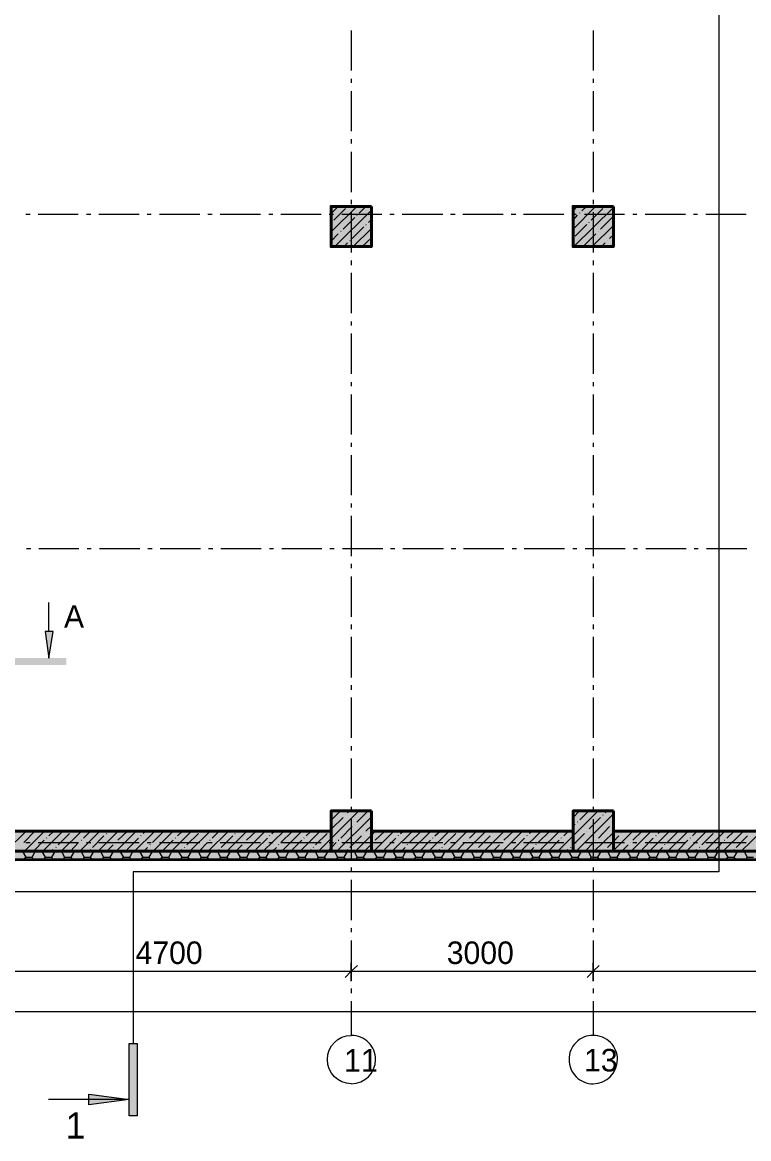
# Model space of a CAD drawing. Header units: millimetres. Extents: x -401725 to 250493, y 305116 to 802890.
# Drawn here: x -375127.27 to -375123.72, y 508974.45 to 508979.9 of the extents above; entities that cross this region are included whole.
import ezdxf

# ---------------------------------------------------------------- set-up
doc = ezdxf.new("R2010")
doc.units = ezdxf.units.MM
doc.layers.add('PDF _Геометрия', color=7, linetype='Continuous', true_color=0x1d1d1d)
doc.layers.add('PDF _Сплошная заливка', color=7, linetype='Continuous', true_color=0xffffff)
doc.layers.add('PDF _Текст', color=7, linetype='Continuous')

msp = doc.modelspace()

# ---------------------------------------------------------------- hatches: boundary and pattern name
at = {"layer": 'PDF _Сплошная заливка', "transparency": 33554559}
for points in [[(-375127.1235, 508976.9044), (-375127.1201, 508976.9244), (-375127.1568, 508976.9244), (-375127.1568, 508976.9127), (-375127.1551, 508976.9127), (-375127.1551, 508976.901), (-375127.1535, 508976.901), (-375127.1535, 508976.8894), (-375127.1518, 508976.8894), (-375127.1518, 508976.8777), (-375127.1501, 508976.8777), (-375127.1501, 508976.866), (-375127.1485, 508976.866), (-375127.1485, 508976.8544), (-375127.1468, 508976.8544), (-375127.1468, 508976.8427), (-375127.1451, 508976.8427), (-375127.1451, 508976.831), (-375127.1435, 508976.831), (-375127.1435, 508976.8194), (-375127.1418, 508976.8194), (-375127.1418, 508976.8077), (-375127.1401, 508976.8077), (-375127.1401, 508976.796), (-375127.1385, 508976.806), (-375127.1368, 508976.8177), (-375127.1351, 508976.8277), (-375127.1335, 508976.8394), (-375127.1318, 508976.8494), (-375127.1301, 508976.861), (-375127.1285, 508976.871), (-375127.1268, 508976.8827), (-375127.1251, 508976.8927)], [(-375126.9201, 508974.6628), (-375126.9318, 508974.6645), (-375126.9451, 508974.6645), (-375126.9451, 508974.6128), (-375126.9318, 508974.6145), (-375126.9201, 508974.6161), (-375126.9068, 508974.6178), (-375126.8835, 508974.6211), (-375126.8701, 508974.6228), (-375126.8468, 508974.6261), (-375126.8335, 508974.6278), (-375126.8218, 508974.6295), (-375126.8085, 508974.6311), (-375126.7851, 508974.6345), (-375126.7718, 508974.6361), (-375126.7485, 508974.6395), (-375126.7718, 508974.6428), (-375126.7851, 508974.6445), (-375126.8085, 508974.6478), (-375126.8218, 508974.6495), (-375126.8335, 508974.6511), (-375126.8468, 508974.6528), (-375126.8701, 508974.6561), (-375126.8835, 508974.6578), (-375126.9068, 508974.6611)]]:
    msp.add_hatch(color=7, dxfattribs=at).paths.add_polyline_path(points)

# ---------------------------------------------------------------- linework, layer by layer
at = {"layer": 'PDF _Геометрия', "color": 8, "lineweight": 9, "true_color": 0x808080}
for points in [[(-375123.8681, 508988.2471), (-375123.8681, 508975.7493)], [(-375126.7281, 508975.7488), (-375126.7281, 508974.9105)], [(-375123.8681, 508975.7488), (-375126.7279, 508975.7488)]]:
    msp.add_lwpolyline(points, dxfattribs=at)
at = {"layer": 'PDF _Геометрия', "color": 7, "lineweight": 9}
for points in [[(-375125.6631, 508979.8605), (-375125.6631, 508979.6638)], [(-375124.4814, 508979.8605), (-375124.4814, 508979.6638)], [(-375125.6631, 508979.6238), (-375125.6631, 508979.6038)], [(-375124.4814, 508979.6238), (-375124.4814, 508979.6038)], [(-375125.6631, 508979.5638), (-375125.6631, 508979.3671)], [(-375124.4814, 508979.5638), (-375124.4814, 508979.3671)], [(-375125.6631, 508979.3288), (-375125.6631, 508979.3071)], [(-375124.4814, 508979.3288), (-375124.4814, 508979.3071)], [(-375125.6631, 508979.2671), (-375125.6631, 508979.0705)], [(-375124.4814, 508979.2671), (-375124.4814, 508979.0705)], [(-375125.6631, 508979.0321), (-375125.6631, 508979.0105)], [(-375124.4814, 508979.0321), (-375124.4814, 508979.0105)], [(-375125.6631, 508978.9721), (-375125.6631, 508978.7755)], [(-375124.4814, 508978.9721), (-375124.4814, 508978.7755)], [(-375127.2314, 508978.9605), (-375127.2531, 508978.9605)], [(-375126.9964, 508978.9605), (-375127.1931, 508978.9605)], [(-375126.9347, 508978.9605), (-375126.9564, 508978.9605)], [(-375126.6997, 508978.9605), (-375126.8964, 508978.9605)], [(-375126.6397, 508978.9605), (-375126.6597, 508978.9605)], [(-375126.4031, 508978.9605), (-375126.5997, 508978.9605)], [(-375126.3431, 508978.9605), (-375126.3631, 508978.9605)], [(-375126.1064, 508978.9605), (-375126.3031, 508978.9605)], [(-375126.0464, 508978.9605), (-375126.0664, 508978.9605)], [(-375125.8097, 508978.9605), (-375126.0064, 508978.9605)], [(-375125.7497, 508978.9605), (-375125.7714, 508978.9605)], [(-375125.5131, 508978.9605), (-375125.7097, 508978.9605)], [(-375125.4531, 508978.9605), (-375125.4747, 508978.9605)], [(-375125.2164, 508978.9605), (-375125.4147, 508978.9605)], [(-375125.1564, 508978.9605), (-375125.1781, 508978.9605)], [(-375124.9214, 508978.9605), (-375125.1181, 508978.9605)], [(-375124.8597, 508978.9605), (-375124.8814, 508978.9605)], [(-375124.6247, 508978.9605), (-375124.8214, 508978.9605)], [(-375124.5647, 508978.9605), (-375124.5847, 508978.9605)], [(-375124.3281, 508978.9605), (-375124.5247, 508978.9605)], [(-375124.2681, 508978.9605), (-375124.2881, 508978.9605)], [(-375124.0314, 508978.9605), (-375124.2281, 508978.9605)], [(-375123.9714, 508978.9605), (-375123.9914, 508978.9605)], [(-375123.7347, 508978.9605), (-375123.9314, 508978.9605)], [(-375125.6631, 508978.7355), (-375125.6631, 508978.7138)], [(-375124.4814, 508978.7355), (-375124.4814, 508978.7138)], [(-375125.6631, 508978.6755), (-375125.6631, 508978.4788)], [(-375124.4814, 508978.6755), (-375124.4814, 508978.4788)], [(-375125.6631, 508978.4388), (-375125.6631, 508978.4188)], [(-375124.4814, 508978.4388), (-375124.4814, 508978.4188)], [(-375125.6631, 508978.3788), (-375125.6631, 508978.1821)], [(-375124.4814, 508978.3788), (-375124.4814, 508978.1821)], [(-375125.6631, 508978.1421), (-375125.6631, 508978.1221)], [(-375124.4814, 508978.1421), (-375124.4814, 508978.1221)], [(-375125.6631, 508978.0821), (-375125.6631, 508977.8855)], [(-375124.4814, 508978.0821), (-375124.4814, 508977.8855)], [(-375125.6631, 508977.8455), (-375125.6631, 508977.8255)], [(-375124.4814, 508977.8455), (-375124.4814, 508977.8255)], [(-375125.6631, 508977.7855), (-375125.6631, 508977.5888)], [(-375124.4814, 508977.7855), (-375124.4814, 508977.5888)], [(-375125.6631, 508977.5488), (-375125.6631, 508977.5288)], [(-375124.4814, 508977.5488), (-375124.4814, 508977.5288)], [(-375125.6631, 508977.4888), (-375125.6631, 508977.2921)], [(-375124.4814, 508977.4888), (-375124.4814, 508977.2921)], [(-375127.2281, 508977.3271), (-375127.2497, 508977.3271)], [(-375126.9931, 508977.3271), (-375127.1897, 508977.3271)], [(-375126.9331, 508977.3271), (-375126.9531, 508977.3271)], [(-375126.6964, 508977.3271), (-375126.8931, 508977.3271)], [(-375126.6364, 508977.3271), (-375126.6564, 508977.3271)], [(-375126.3997, 508977.3271), (-375126.5964, 508977.3271)], [(-375126.3397, 508977.3271), (-375126.3597, 508977.3271)], [(-375126.1031, 508977.3271), (-375126.2997, 508977.3271)], [(-375126.0431, 508977.3271), (-375126.0631, 508977.3271)], [(-375125.8064, 508977.3271), (-375126.0031, 508977.3271)], [(-375125.7464, 508977.3271), (-375125.7681, 508977.3271)], [(-375125.5097, 508977.3271), (-375125.7064, 508977.3271)], [(-375125.4497, 508977.3271), (-375125.4714, 508977.3271)], [(-375125.2131, 508977.3271), (-375125.4114, 508977.3271)], [(-375125.1531, 508977.3271), (-375125.1747, 508977.3271)], [(-375124.9181, 508977.3271), (-375125.1147, 508977.3271)], [(-375124.8564, 508977.3271), (-375124.8781, 508977.3271)], [(-375124.6214, 508977.3271), (-375124.8181, 508977.3271)], [(-375124.5614, 508977.3271), (-375124.5814, 508977.3271)], [(-375124.3247, 508977.3271), (-375124.5214, 508977.3271)], [(-375124.2647, 508977.3271), (-375124.2847, 508977.3271)], [(-375124.0281, 508977.3271), (-375124.2247, 508977.3271)], [(-375123.9681, 508977.3271), (-375123.9881, 508977.3271)], [(-375123.7314, 508977.3271), (-375123.9281, 508977.3271)], [(-375125.6631, 508977.2538), (-375125.6631, 508977.2321)], [(-375124.4814, 508977.2538), (-375124.4814, 508977.2321)], [(-375125.6631, 508977.1921), (-375125.6631, 508976.9955)], [(-375124.4814, 508977.1921), (-375124.4814, 508976.9955)], [(-375127.1397, 508976.9238), (-375127.1397, 508977.0654)], [(-375125.6631, 508976.9571), (-375125.6631, 508976.9355)], [(-375124.4814, 508976.9571), (-375124.4814, 508976.9355)], [(-375125.6631, 508976.8971), (-375125.6631, 508976.6988)], [(-375124.4814, 508976.8971), (-375124.4814, 508976.6988)], [(-375125.6631, 508976.6605), (-375125.6631, 508976.6388)], [(-375124.4814, 508976.6605), (-375124.4814, 508976.6388)], [(-375125.6631, 508976.6005), (-375125.6631, 508976.4038)], [(-375124.4814, 508976.6005), (-375124.4814, 508976.4038)], [(-375125.6631, 508976.3638), (-375125.6631, 508976.3421)], [(-375124.4814, 508976.3638), (-375124.4814, 508976.3421)], [(-375125.6631, 508976.3038), (-375125.6631, 508976.1071)], [(-375124.4814, 508976.3038), (-375124.4814, 508976.1071)], [(-375125.6631, 508976.0671), (-375125.6631, 508976.0471)], [(-375124.4814, 508976.0671), (-375124.4814, 508976.0471)], [(-375125.6631, 508976.0071), (-375125.6631, 508975.8105)], [(-375124.4814, 508976.0071), (-375124.4814, 508975.8105)], [(-375127.2314, 508975.8905), (-375127.2531, 508975.8905)], [(-375126.9964, 508975.8905), (-375127.1931, 508975.8905)], [(-375126.9347, 508975.8905), (-375126.9564, 508975.8905)], [(-375126.6997, 508975.8905), (-375126.8964, 508975.8905)], [(-375126.6397, 508975.8905), (-375126.6597, 508975.8905)], [(-375126.4031, 508975.8905), (-375126.5997, 508975.8905)], [(-375126.3431, 508975.8905), (-375126.3631, 508975.8905)], [(-375126.1064, 508975.8905), (-375126.3031, 508975.8905)], [(-375126.0464, 508975.8905), (-375126.0664, 508975.8905)], [(-375125.8097, 508975.8905), (-375126.0064, 508975.8905)], [(-375125.7497, 508975.8905), (-375125.7714, 508975.8905)], [(-375125.5131, 508975.8905), (-375125.7097, 508975.8905)], [(-375125.4531, 508975.8905), (-375125.4747, 508975.8905)], [(-375125.2164, 508975.8905), (-375125.4147, 508975.8905)], [(-375125.1564, 508975.8905), (-375125.1781, 508975.8905)], [(-375124.9214, 508975.8905), (-375125.1181, 508975.8905)], [(-375124.8597, 508975.8905), (-375124.8814, 508975.8905)], [(-375124.6247, 508975.8905), (-375124.8214, 508975.8905)], [(-375124.5647, 508975.8905), (-375124.5847, 508975.8905)], [(-375124.3281, 508975.8905), (-375124.5247, 508975.8905)], [(-375124.2681, 508975.8905), (-375124.2881, 508975.8905)], [(-375124.0314, 508975.8905), (-375124.2281, 508975.8905)], [(-375123.9714, 508975.8905), (-375123.9914, 508975.8905)], [(-375123.7347, 508975.8905), (-375123.9314, 508975.8905)], [(-375133.8914, 508975.6538), (-375114.9355, 508975.6538), (-375114.9355, 508975.8071)], [(-375133.6947, 508975.807), (-375107.8953, 508975.807)], [(-375107.8946, 508975.8104), (-375133.694, 508975.8104)], [(-375125.6631, 508975.7705), (-375125.6631, 508975.7505)], [(-375124.4814, 508975.7705), (-375124.4814, 508975.7505)], [(-375125.6631, 508975.7105), (-375125.6631, 508975.5138)], [(-375124.4814, 508975.7105), (-375124.4814, 508975.5138)], [(-375125.6631, 508975.4738), (-375125.6631, 508975.4538)], [(-375124.4814, 508975.4738), (-375124.4814, 508975.4538)], [(-375125.6631, 508975.4138), (-375125.6631, 508975.2171)], [(-375124.4814, 508975.4138), (-375124.4814, 508975.2171)], [(-375127.5131, 508975.2155), (-375127.5131, 508975.2638), (-375125.6631, 508975.2638)], [(-375125.6631, 508975.2638), (-375125.6631, 508975.3055)], [(-375125.6631, 508975.2155), (-375125.6631, 508975.2638), (-375124.4814, 508975.2638)], [(-375124.4814, 508975.2638), (-375124.4814, 508975.3055)], [(-375124.4814, 508975.2155), (-375124.4814, 508975.2638), (-375122.1198, 508975.2638)], [(-375125.6631, 508975.1788), (-375125.6631, 508975.1571)], [(-375124.4814, 508975.1788), (-375124.4814, 508975.1571)], [(-375125.6631, 508975.1171), (-375125.6631, 508974.9488)], [(-375124.4814, 508975.1171), (-375124.4814, 508974.9488)], [(-375133.7031, 508975.0672), (-375104.7104, 508975.0672)], [(-375126.7481, 508974.6371), (-375127.1414, 508974.6371)]]:
    msp.add_lwpolyline(points, dxfattribs=at)
at = {"layer": 'PDF _Геометрия', "color": 7, "lineweight": 40}
for points in [[(-375125.5647, 508979.0004), (-375125.7614, 508979.0004), (-375125.7614, 508978.8038), (-375125.5647, 508978.8038)], [(-375124.3831, 508979.0004), (-375124.5797, 508979.0004), (-375124.5797, 508978.8038), (-375124.3831, 508978.8038)], [(-375125.5647, 508976.0471), (-375125.7614, 508976.0471), (-375125.7614, 508975.8505), (-375125.5647, 508975.8505)], [(-375124.3831, 508976.0471), (-375124.5797, 508976.0471), (-375124.5797, 508975.8505), (-375124.3831, 508975.8505)], [(-375127.3964, 508975.8505), (-375125.7615, 508975.8505), (-375125.7615, 508975.9488), (-375127.3964, 508975.9488)], [(-375125.5647, 508975.8505), (-375124.5798, 508975.8505), (-375124.5798, 508975.9488), (-375125.5647, 508975.9488)], [(-375124.3831, 508975.8505), (-375122.2181, 508975.8505), (-375122.2181, 508975.9488), (-375124.3831, 508975.9488)]]:
    msp.add_lwpolyline(points, close=True, dxfattribs=at)
at = {"layer": 'PDF _Геометрия', "lineweight": 9}
for points in [[(-375125.7614, 508978.9655), (-375125.7264, 508979.0004)], [(-375125.7614, 508978.8755), (-375125.6364, 508979.0004)], [(-375125.7481, 508978.9338), (-375125.6914, 508978.9904)], [(-375125.7431, 508978.8038), (-375125.5647, 508978.9821)], [(-375125.6247, 508978.9671), (-375125.5914, 508979.0004)], [(-375124.5797, 508978.9788), (-375124.5597, 508979.0004)], [(-375124.5797, 508978.8888), (-375124.4697, 508979.0004)], [(-375124.5764, 508978.8038), (-375124.3831, 508978.9954)], [(-375124.5464, 508978.9671), (-375124.5464, 508978.9688)], [(-375124.5364, 508978.9788), (-375124.5147, 508979.0004)], [(-375124.4914, 508978.9338), (-375124.4347, 508978.9904)], [(-375125.7597, 508978.9221), (-375125.7581, 508978.9238)], [(-375125.7031, 508978.8888), (-375125.6464, 508978.9454)], [(-375125.6364, 508978.9571), (-375125.6347, 508978.9571)], [(-375125.5797, 508978.9221), (-375125.5647, 508978.9371)], [(-375124.5797, 508978.9338), (-375124.5581, 508978.9571)], [(-375124.5014, 508978.9221), (-375124.5014, 508978.9238)], [(-375124.4464, 508978.8888), (-375124.3897, 508978.9454)], [(-375125.7614, 508978.8305), (-375125.7264, 508978.8671)], [(-375125.7147, 508978.8788), (-375125.7131, 508978.8788)], [(-375125.6581, 508978.8438), (-375125.6014, 508978.9004)], [(-375125.6547, 508978.8038), (-375125.5647, 508978.8921)], [(-375125.5914, 508978.9121), (-375125.5897, 508978.9121)], [(-375124.5697, 508978.8555), (-375124.5131, 508978.9121)], [(-375124.5247, 508978.8105), (-375124.4681, 508978.8671)], [(-375124.4864, 508978.8038), (-375124.3831, 508978.9071)], [(-375124.4564, 508978.8788), (-375124.4564, 508978.8788)], [(-375124.4014, 508978.8438), (-375124.3831, 508978.8621)], [(-375125.6981, 508978.8038), (-375125.6814, 508978.8221)], [(-375125.6697, 508978.8338), (-375125.6681, 508978.8338)], [(-375125.6097, 508978.8038), (-375125.5647, 508978.8471)], [(-375124.5797, 508978.8438), (-375124.5797, 508978.8455)], [(-375124.4414, 508978.8038), (-375124.4231, 508978.8221)], [(-375124.4114, 508978.8338), (-375124.4114, 508978.8338)], [(-375124.3964, 508978.8038), (-375124.3831, 508978.8171)], [(-375125.7614, 508976.0021), (-375125.7164, 508976.0471)], [(-375125.7614, 508975.9121), (-375125.6264, 508976.0471)], [(-375125.7614, 508976.0471), (-375125.7614, 508976.0471)], [(-375125.6914, 508976.0271), (-375125.6914, 508976.0271)], [(-375125.6814, 508976.0371), (-375125.6714, 508976.0471)], [(-375125.6364, 508975.9921), (-375125.5814, 508976.0471)], [(-375124.5797, 508976.0155), (-375124.5481, 508976.0471)], [(-375124.5797, 508975.9255), (-375124.4581, 508976.0471)], [(-375124.5647, 508975.8505), (-375124.3831, 508976.0321)], [(-375124.5464, 508976.0038), (-375124.5031, 508976.0471)], [(-375124.4347, 508976.0271), (-375124.4331, 508976.0271)], [(-375124.4231, 508976.0371), (-375124.4131, 508976.0471)], [(-375125.7597, 508975.9588), (-375125.7031, 508976.0154)], [(-375125.7331, 508975.8505), (-375125.5647, 508976.0188)], [(-375125.7147, 508975.9138), (-375125.6581, 508975.9704)], [(-375125.6464, 508975.9821), (-375125.6464, 508975.9821)], [(-375125.5914, 508975.9488), (-375125.5647, 508975.9738)], [(-375124.5797, 508975.9705), (-375124.5697, 508975.9821)], [(-375124.5581, 508975.9921), (-375124.5564, 508975.9938)], [(-375124.5014, 508975.9588), (-375124.4464, 508976.0154)], [(-375124.4564, 508975.9138), (-375124.4014, 508975.9704)], [(-375124.3897, 508975.9821), (-375124.3881, 508975.9821)], [(-375127.3497, 508975.8505), (-375127.2514, 508975.9488)], [(-375127.2631, 508975.8921), (-375127.2081, 508975.9488)], [(-375127.2597, 508975.8505), (-375127.1614, 508975.9488)], [(-375127.1697, 508975.8505), (-375127.0714, 508975.9488)], [(-375127.1514, 508975.9138), (-375127.1497, 508975.9155)], [(-375127.1397, 508975.9255), (-375127.1164, 508975.9488)], [(-375127.0947, 508975.8805), (-375127.0397, 508975.9371)], [(-375127.0797, 508975.8505), (-375126.9814, 508975.9488)], [(-375127.0281, 508975.9488), (-375127.0264, 508975.9488)], [(-375126.9897, 508975.8505), (-375126.8914, 508975.9488)], [(-375126.9714, 508975.9138), (-375126.9364, 508975.9488)], [(-375126.9264, 508975.8688), (-375126.8714, 508975.9254)], [(-375126.8997, 508975.8505), (-375126.8014, 508975.9488)], [(-375126.8597, 508975.9371), (-375126.8581, 508975.9371)], [(-375126.8481, 508975.9488), (-375126.8464, 508975.9488)], [(-375126.8114, 508975.8505), (-375126.7131, 508975.9488)], [(-375126.8031, 508975.9038), (-375126.7564, 508975.9488)], [(-375126.7214, 508975.8505), (-375126.6231, 508975.9488)], [(-375126.6914, 508975.9255), (-375126.6897, 508975.9271)], [(-375126.6797, 508975.9371), (-375126.6681, 508975.9488)], [(-375126.6347, 508975.8921), (-375126.5781, 508975.9488)], [(-375126.6314, 508975.8505), (-375126.5331, 508975.9488)], [(-375126.5414, 508975.8505), (-375126.4431, 508975.9488)], [(-375126.5231, 508975.9138), (-375126.5214, 508975.9155)], [(-375126.5114, 508975.9255), (-375126.4881, 508975.9488)], [(-375126.4664, 508975.8805), (-375126.4097, 508975.9371)], [(-375126.4514, 508975.8505), (-375126.3531, 508975.9488)], [(-375126.3997, 508975.9488), (-375126.3981, 508975.9488)], [(-375126.3614, 508975.8505), (-375126.2631, 508975.9488)], [(-375126.3431, 508975.9138), (-375126.3081, 508975.9488)], [(-375126.2981, 508975.8688), (-375126.2414, 508975.9254)], [(-375126.2714, 508975.8505), (-375126.1731, 508975.9488)], [(-375126.2314, 508975.9371), (-375126.2297, 508975.9371)], [(-375126.2197, 508975.9488), (-375126.2181, 508975.9488)], [(-375126.1814, 508975.8505), (-375126.0831, 508975.9488)], [(-375126.1747, 508975.9038), (-375126.1281, 508975.9488)], [(-375126.0931, 508975.8505), (-375125.9931, 508975.9488)], [(-375126.0631, 508975.9255), (-375126.0614, 508975.9271)], [(-375126.0514, 508975.9371), (-375126.0381, 508975.9488)], [(-375126.0064, 508975.8921), (-375125.9497, 508975.9488)], [(-375126.0031, 508975.8505), (-375125.9047, 508975.9488)], [(-375125.9131, 508975.8505), (-375125.8147, 508975.9488)], [(-375125.8947, 508975.9138), (-375125.8931, 508975.9155)], [(-375125.8831, 508975.9255), (-375125.8597, 508975.9488)], [(-375125.8381, 508975.8805), (-375125.7814, 508975.9371)], [(-375125.7697, 508975.9488), (-375125.7697, 508975.9488)], [(-375125.6697, 508975.8688), (-375125.6131, 508975.9254)], [(-375125.6431, 508975.8505), (-375125.5647, 508975.9288)], [(-375125.6014, 508975.9371), (-375125.6014, 508975.9371)], [(-375125.5647, 508975.9288), (-375125.5447, 508975.9488)], [(-375125.5531, 508975.8505), (-375125.4547, 508975.9488)], [(-375125.5464, 508975.9038), (-375125.4997, 508975.9488)], [(-375125.4631, 508975.8505), (-375125.3647, 508975.9488)], [(-375125.4331, 508975.9255), (-375125.4331, 508975.9271)], [(-375125.4231, 508975.9371), (-375125.4097, 508975.9488)], [(-375125.3781, 508975.8921), (-375125.3214, 508975.9488)], [(-375125.3731, 508975.8505), (-375125.2747, 508975.9488)], [(-375125.2847, 508975.8505), (-375125.1847, 508975.9488)], [(-375125.2647, 508975.9138), (-375125.2647, 508975.9155)], [(-375125.2547, 508975.9255), (-375125.2297, 508975.9488)], [(-375125.2097, 508975.8805), (-375125.1531, 508975.9371)], [(-375125.1947, 508975.8505), (-375125.0964, 508975.9488)], [(-375125.1414, 508975.9488), (-375125.1414, 508975.9488)], [(-375125.1047, 508975.8505), (-375125.0064, 508975.9488)], [(-375125.0864, 508975.9138), (-375125.0514, 508975.9488)], [(-375125.0414, 508975.8688), (-375124.9847, 508975.9254)], [(-375125.0147, 508975.8505), (-375124.9164, 508975.9488)], [(-375124.9731, 508975.9371), (-375124.9731, 508975.9371)], [(-375124.9631, 508975.9488), (-375124.9614, 508975.9488)], [(-375124.9247, 508975.8505), (-375124.8264, 508975.9488)], [(-375124.9181, 508975.9038), (-375124.8714, 508975.9488)], [(-375124.8347, 508975.8505), (-375124.7364, 508975.9488)], [(-375124.8047, 508975.9255), (-375124.8047, 508975.9271)], [(-375124.7931, 508975.9371), (-375124.7814, 508975.9488)], [(-375124.7497, 508975.8921), (-375124.6931, 508975.9488)], [(-375124.7447, 508975.8505), (-375124.6464, 508975.9488)], [(-375124.6547, 508975.8505), (-375124.5797, 508975.9254)], [(-375124.6364, 508975.9138), (-375124.6364, 508975.9155)], [(-375124.6247, 508975.9255), (-375124.6014, 508975.9488)], [(-375124.5814, 508975.8805), (-375124.5797, 508975.8805), (-375124.5247, 508975.9371)], [(-375124.5131, 508975.9488), (-375124.5131, 508975.9488)], [(-375124.4764, 508975.8505), (-375124.3831, 508975.9421)], [(-375124.3864, 508975.8505), (-375124.3831, 508975.8538), (-375124.2881, 508975.9488)], [(-375124.3831, 508975.9421), (-375124.3781, 508975.9488)], [(-375124.3831, 508975.8971), (-375124.3564, 508975.9255)], [(-375124.3447, 508975.9371), (-375124.3447, 508975.9371)], [(-375124.3331, 508975.9488), (-375124.3331, 508975.9488)], [(-375124.2964, 508975.8505), (-375124.1981, 508975.9488)], [(-375124.2881, 508975.9038), (-375124.2431, 508975.9488)], [(-375124.2064, 508975.8505), (-375124.1081, 508975.9488)], [(-375124.1764, 508975.9255), (-375124.1747, 508975.9271)], [(-375124.1647, 508975.9371), (-375124.1531, 508975.9488)], [(-375124.1197, 508975.8921), (-375124.0647, 508975.9488)], [(-375124.1164, 508975.8505), (-375124.0181, 508975.9488)], [(-375124.0264, 508975.8505), (-375123.9281, 508975.9488)], [(-375124.0081, 508975.9138), (-375124.0064, 508975.9155)], [(-375123.9964, 508975.9255), (-375123.9731, 508975.9488)], [(-375123.9514, 508975.8805), (-375123.8964, 508975.9371)], [(-375123.9364, 508975.8505), (-375123.8381, 508975.9488)], [(-375123.8847, 508975.9488), (-375123.8831, 508975.9488)], [(-375123.8464, 508975.8505), (-375123.7481, 508975.9488)], [(-375123.8281, 508975.9138), (-375123.7931, 508975.9488)], [(-375123.7831, 508975.8688), (-375123.7281, 508975.9254)], [(-375123.7581, 508975.8505), (-375123.6581, 508975.9488)], [(-375127.2147, 508975.8505), (-375127.1631, 508975.9038)], [(-375127.1064, 508975.8688), (-375127.1047, 508975.8705)], [(-375127.0347, 508975.8505), (-375126.9947, 508975.8921)], [(-375126.9831, 508975.9038), (-375126.9814, 508975.9038)], [(-375126.8564, 508975.8505), (-375126.8264, 508975.8805)], [(-375126.8147, 508975.8921), (-375126.8131, 508975.8921)], [(-375126.7581, 508975.8588), (-375126.7031, 508975.9138)], [(-375126.6764, 508975.8505), (-375126.6581, 508975.8688)], [(-375126.6464, 508975.8805), (-375126.6447, 508975.8821)], [(-375126.5864, 508975.8505), (-375126.5331, 508975.9038)], [(-375126.4781, 508975.8688), (-375126.4764, 508975.8705)], [(-375126.4064, 508975.8505), (-375126.3647, 508975.8921)], [(-375126.3547, 508975.9038), (-375126.3531, 508975.9038)], [(-375126.2264, 508975.8505), (-375126.1964, 508975.8805)], [(-375126.1864, 508975.8921), (-375126.1847, 508975.8921)], [(-375126.1297, 508975.8588), (-375126.0731, 508975.9138)], [(-375126.0481, 508975.8505), (-375126.0281, 508975.8688)], [(-375126.0181, 508975.8805), (-375126.0164, 508975.8821)], [(-375125.9581, 508975.8505), (-375125.9047, 508975.9038)], [(-375125.8497, 508975.8688), (-375125.8481, 508975.8705)], [(-375125.8231, 508975.8505), (-375125.7614, 508975.9121)], [(-375125.7781, 508975.8505), (-375125.7614, 508975.8671)], [(-375125.7614, 508975.8671), (-375125.7364, 508975.8921)], [(-375125.7264, 508975.9038), (-375125.7247, 508975.9038)], [(-375125.5981, 508975.8505), (-375125.5681, 508975.8805)], [(-375125.5564, 508975.8921), (-375125.5564, 508975.8921)], [(-375125.5014, 508975.8588), (-375125.4447, 508975.9138)], [(-375125.4181, 508975.8505), (-375125.3997, 508975.8688)], [(-375125.3881, 508975.8805), (-375125.3881, 508975.8821)], [(-375125.3281, 508975.8505), (-375125.2764, 508975.9038)], [(-375125.2197, 508975.8688), (-375125.2197, 508975.8705)], [(-375125.1497, 508975.8505), (-375125.1081, 508975.8921)], [(-375125.0964, 508975.9038), (-375125.0964, 508975.9038)], [(-375124.9697, 508975.8505), (-375124.9397, 508975.8805)], [(-375124.9281, 508975.8921), (-375124.9281, 508975.8921)], [(-375124.8731, 508975.8588), (-375124.8164, 508975.9138)], [(-375124.7897, 508975.8505), (-375124.7714, 508975.8688)], [(-375124.7597, 508975.8805), (-375124.7597, 508975.8821)], [(-375124.6997, 508975.8505), (-375124.6481, 508975.9038)], [(-375124.5914, 508975.8688), (-375124.5914, 508975.8705)], [(-375124.5214, 508975.8505), (-375124.4797, 508975.8921)], [(-375124.4681, 508975.9038), (-375124.4681, 508975.9038)], [(-375124.4114, 508975.8688), (-375124.3831, 508975.8971)], [(-375124.3414, 508975.8505), (-375124.3114, 508975.8805)], [(-375124.2997, 508975.8921), (-375124.2997, 508975.8921)], [(-375124.2431, 508975.8588), (-375124.1881, 508975.9138)], [(-375124.1614, 508975.8505), (-375124.1431, 508975.8688)], [(-375124.1314, 508975.8805), (-375124.1314, 508975.8821)], [(-375124.0714, 508975.8505), (-375124.0197, 508975.9038)], [(-375123.9631, 508975.8688), (-375123.9614, 508975.8705)], [(-375123.8914, 508975.8505), (-375123.8514, 508975.8921)], [(-375123.8397, 508975.9038), (-375123.8381, 508975.9038)], [(-375127.2697, 508975.8488), (-375127.2681, 508975.8505)], [(-375127.2697, 508975.8488), (-375127.2531, 508975.8205), (-375127.2214, 508975.8205)], [(-375127.2597, 508975.8105), (-375127.2531, 508975.8205)], [(-375127.2164, 508975.8105), (-375127.2214, 508975.8205), (-375127.2064, 508975.8488)], [(-375127.2064, 508975.8505), (-375127.2064, 508975.8488), (-375127.1747, 508975.8488)], [(-375127.1747, 508975.8488), (-375127.1731, 508975.8505)], [(-375127.1747, 508975.8488), (-375127.1581, 508975.8205), (-375127.1264, 508975.8205)], [(-375127.1631, 508975.8105), (-375127.1581, 508975.8205)], [(-375127.1214, 508975.8105), (-375127.1264, 508975.8205), (-375127.1097, 508975.8488)], [(-375127.1247, 508975.8505), (-375127.1181, 508975.8588)], [(-375127.1114, 508975.8505), (-375127.1097, 508975.8488), (-375127.0781, 508975.8488)], [(-375127.0781, 508975.8488), (-375127.0781, 508975.8505)], [(-375127.0781, 508975.8488), (-375127.0631, 508975.8205), (-375127.0314, 508975.8205)], [(-375127.0681, 508975.8105), (-375127.0631, 508975.8205)], [(-375127.0247, 508975.8105), (-375127.0314, 508975.8205), (-375127.0147, 508975.8488)], [(-375127.0164, 508975.8505), (-375127.0147, 508975.8488), (-375126.9831, 508975.8488)], [(-375126.9831, 508975.8488), (-375126.9831, 508975.8505)], [(-375126.9831, 508975.8488), (-375126.9681, 508975.8205), (-375126.9364, 508975.8205)], [(-375126.9731, 508975.8105), (-375126.9681, 508975.8205)], [(-375126.9381, 508975.8588), (-375126.9364, 508975.8588)], [(-375126.9297, 508975.8105), (-375126.9364, 508975.8205), (-375126.9197, 508975.8488)], [(-375126.9214, 508975.8505), (-375126.9197, 508975.8488), (-375126.8881, 508975.8488)], [(-375126.8881, 508975.8488), (-375126.8864, 508975.8505)], [(-375126.8881, 508975.8488), (-375126.8731, 508975.8205), (-375126.8414, 508975.8205)], [(-375126.8781, 508975.8105), (-375126.8731, 508975.8205)], [(-375126.8414, 508975.8205), (-375126.8247, 508975.8488)], [(-375126.8347, 508975.8105), (-375126.8414, 508975.8205)], [(-375126.8264, 508975.8505), (-375126.8247, 508975.8488), (-375126.7931, 508975.8488)], [(-375126.7914, 508975.8505), (-375126.7931, 508975.8488), (-375126.7764, 508975.8205), (-375126.7447, 508975.8205)], [(-375126.7831, 508975.8105), (-375126.7764, 508975.8205)], [(-375126.7397, 508975.8105), (-375126.7447, 508975.8205), (-375126.7297, 508975.8488)], [(-375126.7314, 508975.8505), (-375126.7297, 508975.8488), (-375126.6981, 508975.8488)], [(-375126.6981, 508975.8488), (-375126.6964, 508975.8505)], [(-375126.6981, 508975.8488), (-375126.6814, 508975.8205), (-375126.6497, 508975.8205)], [(-375126.6881, 508975.8105), (-375126.6814, 508975.8205)], [(-375126.6497, 508975.8205), (-375126.6347, 508975.8488)], [(-375126.6447, 508975.8105), (-375126.6497, 508975.8205)], [(-375126.6347, 508975.8505), (-375126.6347, 508975.8488), (-375126.6031, 508975.8488)], [(-375126.6031, 508975.8488), (-375126.6014, 508975.8505)], [(-375126.6031, 508975.8488), (-375126.5864, 508975.8205), (-375126.5547, 508975.8205)], [(-375126.5931, 508975.8105), (-375126.5864, 508975.8205)], [(-375126.5497, 508975.8105), (-375126.5547, 508975.8205), (-375126.5397, 508975.8488)], [(-375126.5397, 508975.8505), (-375126.5397, 508975.8488), (-375126.5081, 508975.8488)], [(-375126.5081, 508975.8488), (-375126.5064, 508975.8505)], [(-375126.5081, 508975.8488), (-375126.4914, 508975.8205), (-375126.4597, 508975.8205)], [(-375126.4964, 508975.8505), (-375126.4897, 508975.8588)], [(-375126.4964, 508975.8105), (-375126.4914, 508975.8205)], [(-375126.4531, 508975.8105), (-375126.4597, 508975.8205), (-375126.4431, 508975.8488)], [(-375126.4447, 508975.8505), (-375126.4431, 508975.8488), (-375126.4114, 508975.8488)], [(-375126.4114, 508975.8488), (-375126.4114, 508975.8505)], [(-375126.4114, 508975.8488), (-375126.3964, 508975.8205), (-375126.3647, 508975.8205)], [(-375126.4014, 508975.8105), (-375126.3964, 508975.8205)], [(-375126.3581, 508975.8105), (-375126.3647, 508975.8205), (-375126.3481, 508975.8488)], [(-375126.3497, 508975.8505), (-375126.3481, 508975.8488), (-375126.3164, 508975.8488)], [(-375126.3164, 508975.8488), (-375126.3164, 508975.8505)], [(-375126.3164, 508975.8488), (-375126.3014, 508975.8205), (-375126.2697, 508975.8205)], [(-375126.3097, 508975.8588), (-375126.3081, 508975.8588)], [(-375126.3064, 508975.8105), (-375126.3014, 508975.8205)], [(-375126.2631, 508975.8105), (-375126.2697, 508975.8205), (-375126.2531, 508975.8488)], [(-375126.2547, 508975.8505), (-375126.2531, 508975.8488), (-375126.2214, 508975.8488)], [(-375126.2214, 508975.8488), (-375126.2197, 508975.8505)], [(-375126.2214, 508975.8488), (-375126.2064, 508975.8205), (-375126.1731, 508975.8205)], [(-375126.2114, 508975.8105), (-375126.2064, 508975.8205)], [(-375126.1731, 508975.8205), (-375126.1581, 508975.8488)], [(-375126.1681, 508975.8105), (-375126.1731, 508975.8205)], [(-375126.1597, 508975.8505), (-375126.1581, 508975.8488), (-375126.1264, 508975.8488)], [(-375126.1247, 508975.8505), (-375126.1264, 508975.8488), (-375126.1097, 508975.8205), (-375126.0781, 508975.8205)], [(-375126.1164, 508975.8105), (-375126.1097, 508975.8205)], [(-375126.0731, 508975.8105), (-375126.0781, 508975.8205), (-375126.0631, 508975.8488)], [(-375126.0631, 508975.8505), (-375126.0631, 508975.8488), (-375126.0314, 508975.8488)], [(-375126.0314, 508975.8488), (-375126.0297, 508975.8505)], [(-375126.0314, 508975.8488), (-375126.0147, 508975.8205), (-375125.9831, 508975.8205)], [(-375126.0214, 508975.8105), (-375126.0147, 508975.8205)], [(-375125.9831, 508975.8205), (-375125.9681, 508975.8488)], [(-375125.9781, 508975.8105), (-375125.9831, 508975.8205)], [(-375125.9681, 508975.8505), (-375125.9681, 508975.8488), (-375125.9364, 508975.8488)], [(-375125.9364, 508975.8488), (-375125.9347, 508975.8505)], [(-375125.9364, 508975.8488), (-375125.9197, 508975.8205), (-375125.8881, 508975.8205)], [(-375125.9264, 508975.8105), (-375125.9197, 508975.8205)], [(-375125.8831, 508975.8105), (-375125.8881, 508975.8205), (-375125.8714, 508975.8488)], [(-375125.8731, 508975.8505), (-375125.8714, 508975.8488), (-375125.8397, 508975.8488)], [(-375125.8681, 508975.8505), (-375125.8597, 508975.8588)], [(-375125.8397, 508975.8488), (-375125.8397, 508975.8505)], [(-375125.8397, 508975.8488), (-375125.8247, 508975.8205), (-375125.7931, 508975.8205)], [(-375125.8297, 508975.8105), (-375125.8247, 508975.8205)], [(-375125.7864, 508975.8105), (-375125.7931, 508975.8205), (-375125.7764, 508975.8488)], [(-375125.7781, 508975.8505), (-375125.7764, 508975.8488), (-375125.7447, 508975.8488)], [(-375125.7447, 508975.8488), (-375125.7447, 508975.8505)], [(-375125.7447, 508975.8488), (-375125.7297, 508975.8205), (-375125.6981, 508975.8205)], [(-375125.7347, 508975.8105), (-375125.7297, 508975.8205)], [(-375125.6914, 508975.8105), (-375125.6981, 508975.8205), (-375125.6814, 508975.8488)], [(-375125.6831, 508975.8505), (-375125.6814, 508975.8488), (-375125.6497, 508975.8488)], [(-375125.6814, 508975.8588), (-375125.6797, 508975.8588)], [(-375125.6497, 508975.8488), (-375125.6481, 508975.8505)], [(-375125.6497, 508975.8488), (-375125.6347, 508975.8205), (-375125.6031, 508975.8205)], [(-375125.6397, 508975.8105), (-375125.6347, 508975.8205)], [(-375125.5964, 508975.8105), (-375125.6031, 508975.8205), (-375125.5864, 508975.8488)], [(-375125.5881, 508975.8505), (-375125.5864, 508975.8488), (-375125.5547, 508975.8488)], [(-375125.5547, 508975.8488), (-375125.5531, 508975.8505)], [(-375125.5547, 508975.8488), (-375125.5381, 508975.8205), (-375125.5064, 508975.8205)], [(-375125.5447, 508975.8105), (-375125.5381, 508975.8205)], [(-375125.5064, 508975.8205), (-375125.4914, 508975.8488)], [(-375125.5014, 508975.8105), (-375125.5064, 508975.8205)], [(-375125.4931, 508975.8505), (-375125.4914, 508975.8488), (-375125.4597, 508975.8488)], [(-375125.4581, 508975.8505), (-375125.4597, 508975.8488), (-375125.4431, 508975.8205), (-375125.4114, 508975.8205)], [(-375125.4497, 508975.8105), (-375125.4431, 508975.8205)], [(-375125.4064, 508975.8105), (-375125.4114, 508975.8205), (-375125.3964, 508975.8488)], [(-375125.3964, 508975.8505), (-375125.3964, 508975.8488), (-375125.3647, 508975.8488)], [(-375125.3647, 508975.8488), (-375125.3631, 508975.8505)], [(-375125.3647, 508975.8488), (-375125.3481, 508975.8205), (-375125.3164, 508975.8205)], [(-375125.3547, 508975.8105), (-375125.3481, 508975.8205)], [(-375125.3164, 508975.8205), (-375125.3014, 508975.8488)], [(-375125.3114, 508975.8105), (-375125.3164, 508975.8205)], [(-375125.3014, 508975.8505), (-375125.3014, 508975.8488), (-375125.2697, 508975.8488)], [(-375125.2697, 508975.8488), (-375125.2681, 508975.8505)], [(-375125.2697, 508975.8488), (-375125.2531, 508975.8205), (-375125.2214, 508975.8205)], [(-375125.2581, 508975.8105), (-375125.2531, 508975.8205)], [(-375125.2397, 508975.8505), (-375125.2314, 508975.8588)], [(-375125.2164, 508975.8105), (-375125.2214, 508975.8205), (-375125.2047, 508975.8488)], [(-375125.2064, 508975.8505), (-375125.2047, 508975.8488), (-375125.1731, 508975.8488)], [(-375125.1731, 508975.8488), (-375125.1731, 508975.8505)], [(-375125.1731, 508975.8488), (-375125.1581, 508975.8205), (-375125.1264, 508975.8205)], [(-375125.1631, 508975.8105), (-375125.1581, 508975.8205)], [(-375125.1197, 508975.8105), (-375125.1264, 508975.8205), (-375125.1097, 508975.8488)], [(-375125.1114, 508975.8505), (-375125.1097, 508975.8488), (-375125.0781, 508975.8488)], [(-375125.0781, 508975.8488), (-375125.0781, 508975.8505)], [(-375125.0781, 508975.8488), (-375125.0631, 508975.8205), (-375125.0314, 508975.8205)], [(-375125.0681, 508975.8105), (-375125.0631, 508975.8205)], [(-375125.0514, 508975.8588), (-375125.0514, 508975.8588)], [(-375125.0247, 508975.8105), (-375125.0314, 508975.8205), (-375125.0147, 508975.8488)], [(-375125.0164, 508975.8505), (-375125.0147, 508975.8488), (-375124.9831, 508975.8488)], [(-375124.9831, 508975.8488), (-375124.9814, 508975.8505)], [(-375124.9831, 508975.8488), (-375124.9681, 508975.8205), (-375124.9347, 508975.8205)], [(-375124.9731, 508975.8105), (-375124.9681, 508975.8205)], [(-375124.9297, 508975.8105), (-375124.9347, 508975.8205), (-375124.9197, 508975.8488)], [(-375124.9214, 508975.8505), (-375124.9197, 508975.8488), (-375124.8881, 508975.8488)], [(-375124.8881, 508975.8488), (-375124.8864, 508975.8505)], [(-375124.8881, 508975.8488), (-375124.8714, 508975.8205), (-375124.8397, 508975.8205)], [(-375124.8781, 508975.8105), (-375124.8714, 508975.8205)], [(-375124.8397, 508975.8205), (-375124.8247, 508975.8488)], [(-375124.8347, 508975.8105), (-375124.8397, 508975.8205)], [(-375124.8247, 508975.8505), (-375124.8247, 508975.8488), (-375124.7931, 508975.8488)], [(-375124.7914, 508975.8505), (-375124.7931, 508975.8488), (-375124.7764, 508975.8205), (-375124.7447, 508975.8205)], [(-375124.7831, 508975.8105), (-375124.7764, 508975.8205)], [(-375124.7397, 508975.8105), (-375124.7447, 508975.8205), (-375124.7297, 508975.8488)], [(-375124.7297, 508975.8505), (-375124.7297, 508975.8488), (-375124.6981, 508975.8488)], [(-375124.6981, 508975.8488), (-375124.6964, 508975.8505)], [(-375124.6981, 508975.8488), (-375124.6814, 508975.8205), (-375124.6497, 508975.8205)], [(-375124.6881, 508975.8105), (-375124.6814, 508975.8205)], [(-375124.6497, 508975.8205), (-375124.6347, 508975.8488)], [(-375124.6447, 508975.8105), (-375124.6497, 508975.8205)], [(-375124.6347, 508975.8505), (-375124.6347, 508975.8488), (-375124.6014, 508975.8488)], [(-375124.6097, 508975.8505), (-375124.6031, 508975.8588)], [(-375124.6014, 508975.8488), (-375124.6014, 508975.8505)], [(-375124.6014, 508975.8488), (-375124.5864, 508975.8205), (-375124.5547, 508975.8205)], [(-375124.5914, 508975.8105), (-375124.5864, 508975.8205)], [(-375124.5481, 508975.8105), (-375124.5547, 508975.8205), (-375124.5381, 508975.8488)], [(-375124.5397, 508975.8505), (-375124.5381, 508975.8488), (-375124.5064, 508975.8488)], [(-375124.5064, 508975.8488), (-375124.5064, 508975.8505)], [(-375124.5064, 508975.8488), (-375124.4914, 508975.8205), (-375124.4597, 508975.8205)], [(-375124.4964, 508975.8105), (-375124.4914, 508975.8205)], [(-375124.4531, 508975.8105), (-375124.4597, 508975.8205), (-375124.4431, 508975.8488)], [(-375124.4447, 508975.8505), (-375124.4431, 508975.8488), (-375124.4114, 508975.8488)], [(-375124.4231, 508975.8588), (-375124.4231, 508975.8588)], [(-375124.4114, 508975.8488), (-375124.4097, 508975.8505)], [(-375124.4114, 508975.8488), (-375124.3964, 508975.8205), (-375124.3647, 508975.8205)], [(-375124.4014, 508975.8105), (-375124.3964, 508975.8205)], [(-375124.3581, 508975.8105), (-375124.3647, 508975.8205), (-375124.3481, 508975.8488)], [(-375124.3497, 508975.8505), (-375124.3481, 508975.8488), (-375124.3164, 508975.8488)], [(-375124.3164, 508975.8488), (-375124.3147, 508975.8505)], [(-375124.3164, 508975.8488), (-375124.2997, 508975.8205), (-375124.2681, 508975.8205)], [(-375124.3064, 508975.8105), (-375124.2997, 508975.8205)], [(-375124.2631, 508975.8105), (-375124.2681, 508975.8205), (-375124.2531, 508975.8488)], [(-375124.2547, 508975.8505), (-375124.2531, 508975.8488), (-375124.2214, 508975.8488)], [(-375124.2214, 508975.8488), (-375124.2197, 508975.8505)], [(-375124.2214, 508975.8488), (-375124.2047, 508975.8205), (-375124.1731, 508975.8205)], [(-375124.2114, 508975.8105), (-375124.2047, 508975.8205)], [(-375124.1731, 508975.8205), (-375124.1581, 508975.8488)], [(-375124.1681, 508975.8105), (-375124.1731, 508975.8205)], [(-375124.1581, 508975.8505), (-375124.1581, 508975.8488), (-375124.1264, 508975.8488)], [(-375124.1247, 508975.8505), (-375124.1264, 508975.8488), (-375124.1097, 508975.8205), (-375124.0781, 508975.8205)], [(-375124.1164, 508975.8105), (-375124.1097, 508975.8205)], [(-375124.0731, 508975.8105), (-375124.0781, 508975.8205), (-375124.0631, 508975.8488)], [(-375124.0631, 508975.8505), (-375124.0631, 508975.8488), (-375124.0314, 508975.8488)], [(-375124.0314, 508975.8488), (-375124.0297, 508975.8505)], [(-375124.0314, 508975.8488), (-375124.0147, 508975.8205), (-375123.9831, 508975.8205)], [(-375124.0197, 508975.8105), (-375124.0147, 508975.8205)], [(-375123.9831, 508975.8205), (-375123.9664, 508975.8488)], [(-375123.9781, 508975.8105), (-375123.9831, 508975.8205)], [(-375123.9814, 508975.8505), (-375123.9747, 508975.8588)], [(-375123.9681, 508975.8505), (-375123.9664, 508975.8488), (-375123.9347, 508975.8488)], [(-375123.9347, 508975.8488), (-375123.9347, 508975.8505)], [(-375123.9347, 508975.8488), (-375123.9197, 508975.8205), (-375123.8881, 508975.8205)], [(-375123.9247, 508975.8105), (-375123.9197, 508975.8205)], [(-375123.8814, 508975.8105), (-375123.8881, 508975.8205), (-375123.8714, 508975.8488)], [(-375123.8731, 508975.8505), (-375123.8714, 508975.8488), (-375123.8397, 508975.8488)], [(-375123.8397, 508975.8488), (-375123.8397, 508975.8505)], [(-375123.8397, 508975.8488), (-375123.8247, 508975.8205), (-375123.7931, 508975.8205)], [(-375123.8297, 508975.8105), (-375123.8247, 508975.8205)], [(-375123.7947, 508975.8588), (-375123.7931, 508975.8588)], [(-375123.7864, 508975.8105), (-375123.7931, 508975.8205), (-375123.7764, 508975.8488)], [(-375123.7781, 508975.8505), (-375123.7764, 508975.8488), (-375123.7447, 508975.8488)], [(-375123.7447, 508975.8488), (-375123.7431, 508975.8505)], [(-375123.7447, 508975.8488), (-375123.7297, 508975.8205), (-375123.6981, 508975.8205)], [(-375123.7347, 508975.8105), (-375123.7297, 508975.8205)]]:
    msp.add_lwpolyline(points, dxfattribs=at)
at = {"layer": 'PDF _Геометрия', "color": 7, "lineweight": 9}
for points in [[(-375127.1581, 508976.9238), (-375127.1397, 508976.7938), (-375127.1197, 508976.9238)], [(-375133.694, 508975.8504), (-375107.8946, 508975.8504)], [(-375126.7081, 508974.9105), (-375126.7081, 508974.5571), (-375126.7481, 508974.5571), (-375126.7481, 508974.9105)], [(-375126.9447, 508974.6638), (-375126.7481, 508974.6371), (-375126.9447, 508974.6105)]]:
    msp.add_lwpolyline(points, close=True, dxfattribs=at)
at = {"layer": 'PDF _Геометрия', "color": 7, "lineweight": 18}
for points in [[(-375125.6331, 508975.2921), (-375125.6631, 508975.2638), (-375125.6931, 508975.2338)], [(-375124.4531, 508975.2921), (-375124.4814, 508975.2638), (-375124.5114, 508975.2338)]]:
    msp.add_lwpolyline(points, dxfattribs=at)
at = {"layer": 'PDF _Геометрия', "color": 7, "lineweight": 9}
msp.add_lwpolyline([(-375125.6631, 508974.7138, 0.411972), (-375125.5447, 508974.8321, 0.417263), (-375125.6631, 508974.9504)], format="xyb", dxfattribs=at)
msp.add_lwpolyline([(-375124.4814, 508974.9504, 0.422535), (-375124.5997, 508974.8321, 0.417263), (-375124.4814, 508974.7138, 0.411972), (-375124.3631, 508974.8321, 0.417263)], format="xyb", close=True, dxfattribs=at)
for points in [[(-375125.7797, 508974.8321), (-375125.7797, 508974.8988), (-375125.7281, 508974.9504), (-375125.6631, 508974.9504)], [(-375125.6631, 508974.7138), (-375125.7281, 508974.7138), (-375125.7797, 508974.7671), (-375125.7797, 508974.8321)]]:
    msp.add_open_spline(points, degree=3, dxfattribs=at)
at = {"layer": 'PDF _Сплошная заливка', "lineweight": 5, "transparency": 33554559}
for points in [[(-375125.7618, 508979.0009), (-375125.7618, 508978.8043), (-375125.5652, 508979.0009), (-375125.5652, 508978.8043)], [(-375124.5802, 508979.0009), (-375124.5802, 508978.8043), (-375124.3836, 508979.0009), (-375124.3836, 508978.8043)], [(-375125.7618, 508976.0477), (-375125.7618, 508975.8511), (-375125.5652, 508976.0477), (-375125.5652, 508975.8511)], [(-375124.5802, 508976.0477), (-375124.5802, 508975.8511), (-375124.3836, 508976.0477), (-375124.3836, 508975.8511)], [(-375127.3968, 508975.9494), (-375127.3968, 508975.8511), (-375125.7618, 508975.9494), (-375125.7618, 508975.8511)], [(-375125.5652, 508975.9494), (-375125.5652, 508975.8511), (-375124.5802, 508975.9494), (-375124.5802, 508975.8511)], [(-375124.3836, 508975.9494), (-375124.3836, 508975.8511), (-375122.2187, 508975.9494), (-375122.2187, 508975.8511)], [(-375133.6947, 508975.8504), (-375107.8953, 508975.8504), (-375133.6947, 508975.8104), (-375107.8953, 508975.8104)]]:
    msp.add_solid(points, dxfattribs=at)
at = {"layer": 'PDF _Сплошная заливка', "color": 7, "lineweight": 5, "transparency": 33554559}
for points in [[(-375127.3101, 508976.7944), (-375127.3101, 508976.7594), (-375127.0551, 508976.7944), (-375127.0551, 508976.7594)], [(-375126.7485, 508974.9111), (-375126.7485, 508974.5578), (-375126.7085, 508974.9111), (-375126.7085, 508974.5578)]]:
    msp.add_solid(points, dxfattribs=at)

# ---------------------------------------------------------------- texts
at = {"layer": 'PDF _Текст', "attachment_point": 4, "style": ''}
for s, insert, char_height in [('А', (-375127.0664, 508976.9968), 0.1103), ('4700', (-375126.7166, 508975.3533), 0.11009), ('3000', (-375125.1967, 508975.3533), 0.11009), ('11', (-375125.6981, 508974.8284), 0.11034), ('13', (-375124.5264, 508974.8284), 0.11034), ('1', (-375127.0581, 508974.5101), 0.1288)]:
    msp.add_mtext(s, dxfattribs=dict(at, insert=insert, char_height=char_height))

doc.saveas('drawing.dxf')
